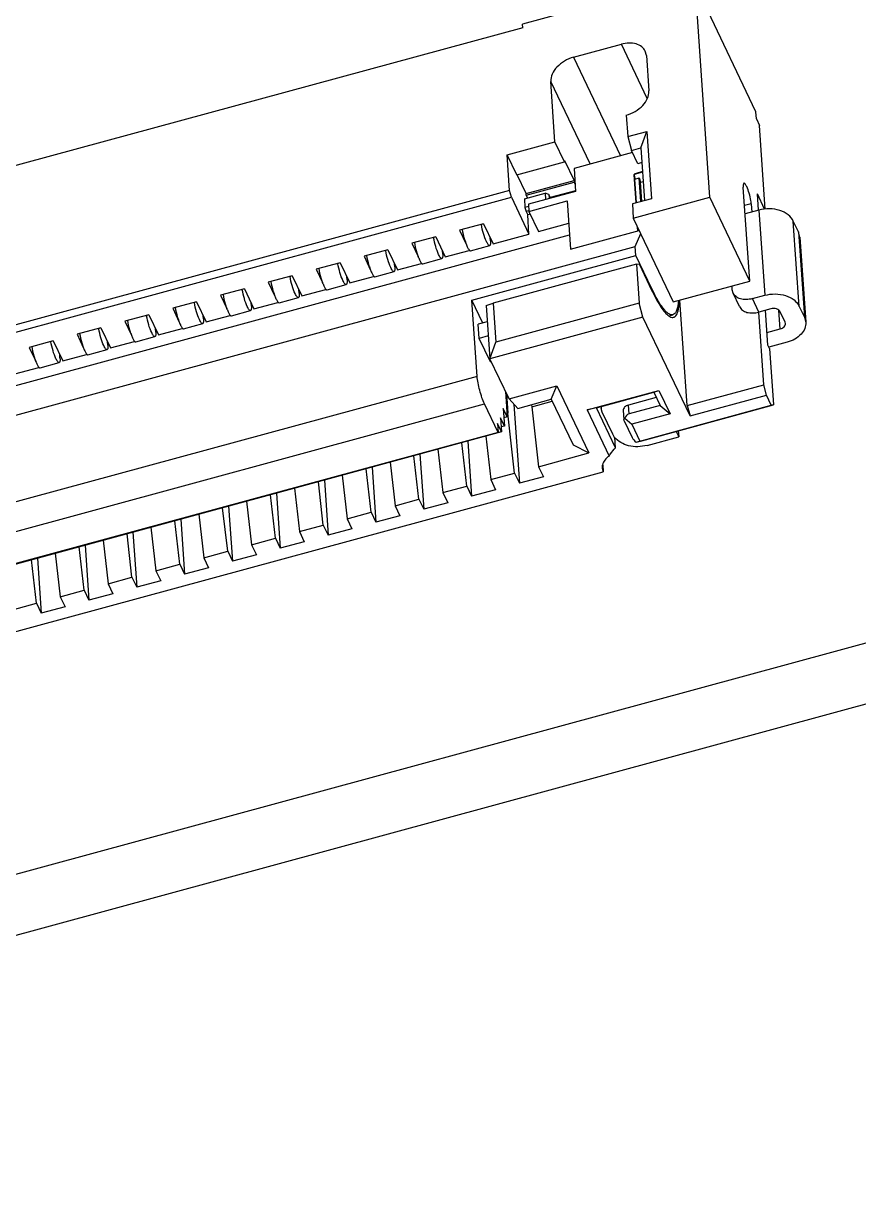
# Model space of a CAD drawing. Header units: millimetres. Extents: x 0 to 594, y 0 to 420.
# Drawn here: x 510.25 to 518.52, y 300.48 to 311.98 of the extents above; entities that cross this region are included whole.
import ezdxf

# ---------------------------------------------------------------- set-up
doc = ezdxf.new("R2010")
doc.units = ezdxf.units.MM
doc.header["$LTSCALE"] = 32.67
doc.layers.get('0').update_dxf_attribs({"linetype": 'CONTINUOUS'})

msp = doc.modelspace()

# ---------------------------------------------------------------- linework, layer by layer
at = {"color": 7, "linetype": 'CONTINUOUS'}
for p, q in [((516.897, 312.43), (515.192, 311.966)), ((517.047, 310.252), (516.897, 312.43)), ((517.503, 311.099), (516.997, 312.16)), ((515.194, 311.931), (504.773, 309.098)), ((515.194, 311.931), (515.192, 311.966)), ((515.697, 311.638), (516.171, 311.767)), ((516.427, 311.229), (516.171, 311.767)), ((516.42, 311.656), (516.408, 311.699)), ((515.697, 311.638), (516.162, 310.663)), ((516.42, 311.656), (516.444, 311.305)), ((515.862, 310.582), (515.472, 311.398)), ((515.513, 310.801), (515.472, 311.398)), ((517.508, 311.029), (517.503, 311.099)), ((516.219, 311.065), (516.234, 310.854)), ((517.508, 311.029), (517.539, 310.962)), ((516.234, 310.854), (516.423, 310.905)), ((516.234, 310.854), (516.27, 310.717)), ((516.365, 310.743), (516.423, 310.905)), ((516.423, 310.905), (516.469, 310.238)), ((517.596, 310.136), (517.539, 310.962)), ((515.04, 310.672), (515.513, 310.801)), ((515.608, 310.602), (515.513, 310.801)), ((516.27, 310.717), (516.365, 310.743)), ((516.365, 310.743), (516.401, 310.219)), ((515.135, 310.473), (515.04, 310.672)), ((515.064, 310.321), (515.04, 310.672)), ((516.28, 310.695), (515.702, 310.538)), ((516.333, 310.585), (516.27, 310.717)), ((515.135, 310.473), (515.608, 310.602)), ((515.607, 310.616), (515.702, 310.417)), ((515.607, 310.616), (515.608, 310.602)), ((515.702, 310.538), (515.718, 310.31)), ((516.375, 310.596), (516.333, 310.585)), ((515.228, 310.289), (515.139, 310.476)), ((515.228, 310.289), (515.702, 310.417)), ((515.229, 310.274), (515.703, 310.403)), ((515.702, 310.417), (515.703, 310.403)), ((515.713, 310.383), (515.703, 310.403)), ((516.381, 310.502), (516.296, 310.479)), ((516.296, 310.482), (516.296, 310.479)), ((516.316, 310.196), (516.296, 310.479)), ((516.305, 310.433), (516.348, 310.445)), ((516.321, 310.198), (516.305, 310.433)), ((516.365, 310.21), (516.348, 310.445)), ((516.359, 310.403), (516.388, 310.41)), ((516.373, 310.212), (516.359, 310.403)), ((515.064, 310.321), (505.116, 307.617)), ((515.082, 310.253), (515.064, 310.321)), ((515.21, 310.236), (515.415, 310.292)), ((515.229, 310.274), (515.228, 310.289)), ((515.718, 310.31), (515.251, 310.183)), ((515.452, 310.279), (515.415, 310.292)), ((515.415, 310.292), (515.419, 310.229)), ((515.468, 310.246), (515.452, 310.279)), ((515.452, 310.279), (515.455, 310.239)), ((515.716, 310.317), (515.467, 310.25)), ((517.443, 309.423), (517.378, 310.353)), ((517.59, 310.135), (517.518, 310.285)), ((517.53, 310.125), (517.518, 310.285)), ((505.135, 307.549), (515.082, 310.253)), ((515.082, 310.253), (515.256, 309.888)), ((515.21, 310.236), (515.216, 310.152)), ((515.243, 310.245), (515.229, 310.274)), ((515.251, 310.183), (515.256, 310.113)), ((515.256, 310.113), (515.635, 310.216)), ((515.468, 310.246), (515.469, 310.242)), ((515.635, 310.216), (515.668, 309.738)), ((516.469, 310.238), (516.28, 310.186)), ((516.28, 310.186), (516.289, 310.046)), ((516.289, 310.046), (517.047, 310.252)), ((517.443, 309.423), (517.047, 310.252)), ((517.458, 310.188), (517.391, 310.17)), ((517.458, 310.188), (517.463, 310.106)), ((515.253, 310.162), (515.216, 310.152)), ((515.216, 310.152), (515.227, 310.111)), ((515.254, 310.118), (515.227, 310.111)), ((515.227, 310.111), (515.243, 310.078)), ((515.269, 310.085), (515.243, 310.078)), ((515.256, 309.888), (515.243, 310.078)), ((515.256, 310.113), (515.351, 309.914)), ((517.533, 310.125), (517.397, 310.088)), ((517.533, 310.125), (517.591, 309.282)), ((514.806, 309.99), (514.569, 309.926)), ((514.806, 309.99), (514.901, 309.791)), ((515.351, 309.914), (515.65, 309.995)), ((516.289, 310.046), (516.685, 309.217)), ((516.335, 309.919), (516.332, 309.956)), ((516.34, 309.919), (516.338, 309.943)), ((517.925, 309.91), (517.874, 310.016)), ((517.933, 309.173), (517.874, 310.016)), ((501.084, 301.084), (533.6, 309.922)), ((505.222, 307.045), (515.658, 309.882)), ((514.332, 309.862), (514.095, 309.797)), ((514.332, 309.862), (514.427, 309.663)), ((514.569, 309.926), (514.632, 309.795)), ((514.875, 309.82), (514.873, 309.851)), ((514.901, 309.791), (515.256, 309.888)), ((515.668, 309.738), (516.348, 309.923)), ((516.309, 309.765), (516.362, 309.893)), ((517.939, 309.859), (517.925, 309.91)), ((517.925, 309.91), (517.983, 309.067)), ((517.939, 309.859), (517.997, 309.016)), ((503.993, 306.417), (516.309, 309.765)), ((513.859, 309.733), (513.622, 309.669)), ((513.859, 309.733), (513.953, 309.534)), ((514.095, 309.797), (514.158, 309.666)), ((514.401, 309.691), (514.399, 309.722)), ((514.427, 309.663), (514.664, 309.727)), ((514.677, 309.723), (514.867, 309.775)), ((516.315, 309.677), (516.309, 309.765)), ((513.385, 309.604), (513.148, 309.54)), ((513.385, 309.604), (513.48, 309.405)), ((513.622, 309.669), (513.684, 309.537)), ((513.927, 309.563), (513.925, 309.593)), ((513.953, 309.534), (514.19, 309.598)), ((514.203, 309.595), (514.393, 309.646)), ((514.69, 309.235), (516.315, 309.677)), ((516.321, 309.589), (514.9, 309.203)), ((516.473, 309.345), (516.315, 309.677)), ((516.321, 309.589), (516.348, 309.593)), ((516.321, 309.589), (516.348, 309.203)), ((516.348, 309.593), (516.474, 309.328)), ((512.911, 309.475), (512.674, 309.411)), ((512.911, 309.475), (513.006, 309.276)), ((513.148, 309.54), (513.211, 309.409)), ((513.73, 309.466), (513.919, 309.517)), ((501.081, 300.479), (533.855, 309.387)), ((512.674, 309.411), (512.737, 309.28)), ((513.256, 309.337), (513.446, 309.389)), ((513.454, 309.434), (513.452, 309.464)), ((513.48, 309.405), (513.717, 309.47)), ((516.685, 309.217), (517.443, 309.423)), ((517.269, 309.338), (517.267, 309.375)), ((512.437, 309.347), (512.201, 309.282)), ((512.201, 309.282), (512.263, 309.151)), ((512.437, 309.347), (512.532, 309.148)), ((512.782, 309.208), (512.972, 309.26)), ((512.98, 309.305), (512.978, 309.336)), ((513.006, 309.276), (513.243, 309.341)), ((516.473, 309.345), (516.467, 309.344)), ((517.278, 309.303), (517.269, 309.338)), ((517.341, 309.171), (517.278, 309.303)), ((517.468, 309.249), (517.591, 309.282)), ((517.532, 309.116), (517.468, 309.249)), ((511.964, 309.218), (511.727, 309.154)), ((511.727, 309.154), (511.789, 309.022)), ((511.964, 309.218), (512.059, 309.019)), ((512.309, 309.08), (512.498, 309.131)), ((512.506, 309.176), (512.504, 309.207)), ((512.532, 309.148), (512.769, 309.212)), ((514.798, 309.008), (514.69, 309.235)), ((514.742, 308.48), (514.69, 309.235)), ((514.832, 309.181), (514.9, 309.203)), ((514.832, 309.181), (514.868, 308.654)), ((514.9, 309.203), (514.926, 308.817)), ((516.348, 309.203), (514.926, 308.817)), ((516.384, 309.066), (516.348, 309.203)), ((516.823, 308.19), (516.751, 309.235)), ((517.65, 309.148), (517.532, 309.116)), ((517.622, 308.789), (517.598, 309.134)), ((517.745, 308.949), (517.732, 309.133)), ((517.933, 309.173), (517.983, 309.067)), ((511.49, 309.089), (511.253, 309.025)), ((511.253, 309.025), (511.316, 308.894)), ((511.49, 309.089), (511.585, 308.89)), ((512.033, 309.048), (512.03, 309.078)), ((512.059, 309.019), (512.296, 309.083)), ((514.843, 309.021), (514.754, 308.996)), ((516.384, 309.066), (514.868, 308.654)), ((516.851, 308.088), (516.384, 309.066)), ((516.641, 309.078), (516.681, 309.089)), ((517.581, 308.396), (517.532, 309.116)), ((517.792, 309.018), (517.745, 309.118)), ((517.796, 309.004), (517.792, 309.018)), ((517.983, 309.067), (517.997, 309.016)), ((511.016, 308.96), (510.78, 308.896)), ((511.016, 308.96), (511.111, 308.761)), ((511.559, 308.919), (511.557, 308.949)), ((511.585, 308.89), (511.822, 308.954)), ((511.835, 308.951), (512.024, 309.002)), ((514.764, 308.856), (514.754, 308.996)), ((517.613, 308.914), (517.745, 308.949)), ((510.543, 308.832), (510.306, 308.767)), ((510.543, 308.832), (510.638, 308.633)), ((510.78, 308.896), (510.842, 308.765)), ((511.085, 308.79), (511.083, 308.821)), ((511.111, 308.761), (511.348, 308.826)), ((511.361, 308.822), (511.551, 308.874)), ((514.853, 308.88), (514.764, 308.856)), ((514.874, 308.624), (514.764, 308.856)), ((514.868, 308.654), (514.926, 308.817)), ((517.638, 308.756), (517.622, 308.789)), ((517.813, 308.818), (517.631, 308.769)), ((510.306, 308.767), (510.368, 308.636)), ((510.611, 308.661), (510.609, 308.692)), ((510.638, 308.633), (510.874, 308.697)), ((510.888, 308.693), (511.077, 308.745)), ((517.638, 308.756), (517.676, 308.197)), ((510.164, 308.504), (510.401, 308.568)), ((510.414, 308.565), (510.603, 308.616)), ((515.058, 308.256), (514.868, 308.654)), ((514.874, 308.624), (514.882, 308.626)), ((514.742, 308.48), (505.676, 306.016)), ((515.023, 308.329), (515.04, 308.08)), ((515.058, 308.256), (515.532, 308.385)), ((515.477, 308.253), (515.532, 308.385)), ((515.532, 308.385), (515.848, 307.722)), ((515.832, 308.148), (516.543, 308.341)), ((515.923, 308.17), (516.492, 308.325)), ((516.492, 308.325), (516.543, 308.341)), ((516.492, 308.325), (516.555, 308.192)), ((516.543, 308.341), (516.653, 308.109)), ((516.823, 308.19), (517.581, 308.396)), ((517.609, 308.294), (517.581, 308.396)), ((515.032, 308.31), (515.046, 308.115)), ((515.058, 308.256), (515.146, 308.163)), ((515.146, 308.163), (515.477, 308.253)), ((515.283, 308.18), (515.486, 308.235)), ((515.477, 308.253), (515.692, 307.802)), ((516.517, 308.271), (516.241, 308.196)), ((516.851, 308.088), (517.609, 308.294)), ((517.656, 308.194), (517.609, 308.294)), ((505.749, 305.743), (514.815, 308.207)), ((514.95, 307.925), (514.815, 308.207)), ((515.04, 308.08), (515.001, 308.163)), ((515.001, 308.163), (515.013, 307.988)), ((515.038, 308.113), (515.046, 308.115)), ((515.114, 307.522), (515.046, 308.115)), ((515.107, 308.203), (515.161, 307.422)), ((515.281, 308.199), (515.283, 308.18)), ((515.283, 308.18), (515.351, 307.586)), ((515.923, 308.17), (515.832, 308.148)), ((515.832, 308.148), (516.05, 307.691)), ((516.113, 307.772), (515.923, 308.17)), ((515.98, 308.125), (515.97, 308.163)), ((516.085, 307.907), (515.98, 308.125)), ((516.19, 308.141), (516.196, 308.052)), ((516.247, 308.108), (516.241, 308.196)), ((516.555, 308.192), (516.247, 308.108)), ((516.653, 308.109), (516.274, 308.006)), ((516.353, 307.84), (517.656, 308.194)), ((516.373, 307.843), (517.676, 308.197)), ((516.555, 308.192), (516.653, 308.109)), ((516.823, 308.19), (516.851, 308.088)), ((517.676, 308.197), (517.656, 308.194)), ((514.983, 307.93), (514.944, 308.013)), ((514.944, 308.013), (514.95, 307.925)), ((515.013, 307.988), (514.973, 308.071)), ((514.973, 308.071), (514.983, 307.93)), ((515.013, 307.988), (514.98, 307.979)), ((515.04, 308.08), (515.007, 308.071)), ((516.2, 308.039), (516.196, 308.052)), ((516.2, 308.039), (516.279, 307.874)), ((516.205, 308.065), (516.274, 308.006)), ((516.274, 308.006), (516.353, 307.84)), ((514.95, 307.925), (505.883, 305.461)), ((514.983, 307.93), (505.917, 305.466)), ((514.828, 307.888), (514.877, 307.458)), ((516.113, 307.772), (516.106, 307.877)), ((516.426, 307.797), (516.739, 307.882)), ((516.713, 307.935), (516.739, 307.882)), ((516.735, 307.941), (516.739, 307.882)), ((514.354, 307.759), (514.403, 307.329)), ((514.64, 307.393), (514.591, 307.823)), ((514.65, 307.839), (514.688, 307.294)), ((515.692, 307.802), (515.848, 307.722)), ((516.317, 307.829), (516.353, 307.84)), ((514.166, 307.264), (514.117, 307.695)), ((514.176, 307.711), (514.214, 307.165)), ((515.351, 307.586), (515.848, 307.722)), ((505.664, 304.728), (515.99, 307.535)), ((513.693, 307.136), (513.643, 307.566)), ((513.703, 307.582), (513.74, 307.036)), ((513.88, 307.63), (513.93, 307.2)), ((514.877, 307.458), (515.114, 307.522)), ((515.114, 307.522), (515.161, 307.422)), ((515.351, 307.586), (515.398, 307.487)), ((515.98, 307.573), (515.99, 307.535)), ((515.986, 307.606), (515.99, 307.535)), ((513.219, 307.007), (513.17, 307.437)), ((513.229, 307.453), (513.267, 306.907)), ((513.407, 307.501), (513.456, 307.071)), ((514.877, 307.458), (514.924, 307.358)), ((515.398, 307.487), (515.161, 307.422)), ((512.745, 306.878), (512.696, 307.308)), ((512.755, 307.324), (512.793, 306.779)), ((512.933, 307.373), (512.982, 306.943)), ((514.403, 307.329), (514.64, 307.393)), ((514.403, 307.329), (514.451, 307.229)), ((514.64, 307.393), (514.688, 307.294)), ((514.924, 307.358), (514.688, 307.294)), ((512.272, 306.749), (512.222, 307.18)), ((512.281, 307.196), (512.319, 306.65)), ((512.459, 307.244), (512.509, 306.814)), ((513.93, 307.2), (514.166, 307.264)), ((513.93, 307.2), (513.977, 307.101)), ((514.166, 307.264), (514.214, 307.165)), ((514.451, 307.229), (514.214, 307.165)), ((511.808, 307.067), (511.845, 306.521)), ((511.986, 307.115), (512.035, 306.685)), ((513.456, 307.071), (513.693, 307.136)), ((513.456, 307.071), (513.503, 306.972)), ((513.693, 307.136), (513.74, 307.036)), ((513.977, 307.101), (513.74, 307.036)), ((511.512, 306.986), (511.561, 306.556)), ((511.798, 306.621), (511.749, 307.051)), ((512.982, 306.943), (513.219, 307.007)), ((513.219, 307.007), (513.267, 306.907)), ((513.503, 306.972), (513.267, 306.907)), ((511.038, 306.858), (511.087, 306.428)), ((511.324, 306.492), (511.275, 306.922)), ((511.334, 306.938), (511.372, 306.392)), ((512.509, 306.814), (512.745, 306.878)), ((512.745, 306.878), (512.793, 306.779)), ((513.03, 306.843), (512.793, 306.779)), ((512.982, 306.943), (513.03, 306.843)), ((510.564, 306.729), (510.614, 306.299)), ((510.851, 306.363), (510.801, 306.793)), ((510.86, 306.809), (510.898, 306.264)), ((512.035, 306.685), (512.272, 306.749)), ((512.272, 306.749), (512.319, 306.65)), ((512.556, 306.714), (512.319, 306.65)), ((512.509, 306.814), (512.556, 306.714)), ((510.377, 306.234), (510.328, 306.665)), ((510.387, 306.681), (510.424, 306.135)), ((511.561, 306.556), (511.798, 306.621)), ((511.798, 306.621), (511.845, 306.521)), ((512.035, 306.685), (512.082, 306.586)), ((511.087, 306.428), (511.324, 306.492)), ((511.324, 306.492), (511.372, 306.392)), ((511.561, 306.556), (511.609, 306.457)), ((512.082, 306.586), (511.845, 306.521)), ((511.087, 306.428), (511.135, 306.328)), ((511.609, 306.457), (511.372, 306.392)), ((510.614, 306.299), (510.851, 306.363)), ((510.614, 306.299), (510.661, 306.199)), ((510.851, 306.363), (510.898, 306.264)), ((511.135, 306.328), (510.898, 306.264)), ((510.14, 306.17), (510.377, 306.234)), ((510.377, 306.234), (510.424, 306.135)), ((510.661, 306.199), (510.424, 306.135))]:
    msp.add_line(p, q, dxfattribs=at)
for centre, radius, start, end in [((517.005, 310.594), 0.673, 192.8014, 196.5133), ((515.311, 310.068), 0.533, 189.0237, 189.3679), ((514.837, 309.94), 0.533, 189.0237, 189.3679), ((514.363, 309.811), 0.533, 189.0237, 189.3679), ((513.89, 309.682), 0.533, 189.0237, 189.3679), ((513.416, 309.553), 0.533, 189.0237, 189.3679), ((512.942, 309.425), 0.533, 189.0237, 189.3679), ((518.243, 310.189), 1.961, 205.4923, 206.0037), ((512.468, 309.296), 0.533, 189.0237, 189.3679), ((511.995, 309.167), 0.533, 189.0237, 189.3679), ((511.521, 309.038), 0.533, 189.0237, 189.3679), ((511.047, 308.91), 0.533, 189.0237, 189.3679), ((516.072, 308.17), 0.102, 172.1802, 183.881)]:
    msp.add_arc(centre, radius, start, end, dxfattribs=at)
for centre, major_axis, ratio, start_param, end_param in [((516.274, 308.006), (-0.027, 0.103), 0.694373, 0.005873, 0.791271), ((516.274, 308.006), (0.0762, -0.0542), 0.334068, 2.897076, 3.409921), ((516.353, 307.84), (0.0762, -0.0542), 0.334068, -2.600711, -1.815313), ((516.353, 307.84), (0.0738, 0.0194), 0.030864, -2.088738, -1.30334)]:
    msp.add_ellipse(centre, major_axis=major_axis, ratio=ratio, start_param=start_param, end_param=end_param, dxfattribs=at)
for points, knots in [([(516.408, 311.699), (516.4, 311.716), (516.374, 311.747), (516.315, 311.774), (516.245, 311.782), (516.196, 311.774), (516.171, 311.767)], [0, 0, 0, 0, 0.210715, 0.443762, 0.708339, 1, 1, 1, 1]), ([(515.697, 311.638), (515.666, 311.63), (515.606, 311.604), (515.532, 311.547), (515.482, 311.477), (515.47, 311.423), (515.472, 311.398)], [0, 0, 0, 0, 0.277711, 0.547812, 0.790951, 1, 1, 1, 1]), ([(516.219, 311.065), (516.25, 311.073), (516.31, 311.099), (516.384, 311.156), (516.434, 311.226), (516.445, 311.28), (516.444, 311.305)], [0, 0, 0, 0, 0.277711, 0.547812, 0.790951, 1, 1, 1, 1]), ([(516.296, 310.479), (516.297, 310.475), (516.299, 310.46), (516.302, 310.445), (516.305, 310.433)], [0, 0, 0, 0, 0.233405, 1, 1, 1, 1]), ([(517.385, 310.391), (517.384, 310.391), (517.38, 310.387), (517.379, 310.379), (517.378, 310.367), (517.378, 310.358), (517.378, 310.353)], [0, 0, 0, 0, 0.126552, 0.327291, 0.619982, 1, 1, 1, 1]), ([(517.412, 310.358), (517.41, 310.363), (517.405, 310.372), (517.398, 310.383), (517.392, 310.39), (517.387, 310.392), (517.385, 310.391)], [0, 0, 0, 0, 0.382025, 0.676439, 0.876988, 1, 1, 1, 1]), ([(517.454, 310.219), (517.45, 310.244), (517.438, 310.291), (517.422, 310.337), (517.412, 310.358)], [0, 0, 0, 0, 0.521075, 1, 1, 1, 1]), ([(517.458, 310.188), (517.457, 310.19), (517.457, 310.2), (517.455, 310.211), (517.454, 310.219)], [0, 0, 0, 0, 0.227542, 1, 1, 1, 1]), ([(517.874, 310.016), (517.863, 310.041), (517.823, 310.086), (517.738, 310.128), (517.637, 310.143), (517.567, 310.135), (517.533, 310.125)], [0, 0, 0, 0, 0.213744, 0.45782, 0.725766, 1, 1, 1, 1]), ([(514.594, 309.933), (514.599, 309.903), (514.61, 309.858), (514.629, 309.801), (514.639, 309.775), (514.645, 309.763)], [0, 0, 0, 0, 0.519384, 0.777221, 1, 1, 1, 1]), ([(514.835, 309.814), (514.823, 309.839), (514.803, 309.895), (514.789, 309.952), (514.784, 309.982)], [0, 0, 0, 0, 0.478927, 1, 1, 1, 1]), ([(514.361, 309.685), (514.349, 309.711), (514.33, 309.766), (514.316, 309.823), (514.311, 309.853)], [0, 0, 0, 0, 0.478927, 1, 1, 1, 1]), ([(514.875, 309.82), (514.875, 309.814), (514.876, 309.803), (514.875, 309.789), (514.872, 309.78), (514.869, 309.775), (514.867, 309.775)], [0, 0, 0, 0, 0.380018, 0.672709, 0.873448, 1, 1, 1, 1]), ([(513.887, 309.557), (513.875, 309.582), (513.856, 309.637), (513.842, 309.694), (513.837, 309.724)], [0, 0, 0, 0, 0.478927, 1, 1, 1, 1]), ([(514.121, 309.804), (514.126, 309.774), (514.136, 309.729), (514.155, 309.672), (514.166, 309.646), (514.171, 309.634)], [0, 0, 0, 0, 0.519384, 0.777221, 1, 1, 1, 1]), ([(514.645, 309.763), (514.649, 309.754), (514.655, 309.742), (514.665, 309.73), (514.669, 309.726), (514.672, 309.724)], [0, 0, 0, 0, 0.622923, 0.842741, 1, 1, 1, 1]), ([(514.672, 309.724), (514.672, 309.724), (514.674, 309.723), (514.676, 309.723), (514.677, 309.723)], [0, 0, 0, 0, 0.288185, 1, 1, 1, 1]), ([(514.867, 309.775), (514.865, 309.774), (514.859, 309.777), (514.851, 309.785), (514.843, 309.798), (514.837, 309.808), (514.835, 309.814)], [0, 0, 0, 0, 0.123012, 0.323561, 0.617976, 1, 1, 1, 1]), ([(513.413, 309.428), (513.401, 309.453), (513.382, 309.509), (513.368, 309.565), (513.363, 309.595)], [0, 0, 0, 0, 0.478927, 1, 1, 1, 1]), ([(513.647, 309.676), (513.652, 309.645), (513.663, 309.6), (513.681, 309.544), (513.692, 309.517), (513.698, 309.505)], [0, 0, 0, 0, 0.519384, 0.777221, 1, 1, 1, 1]), ([(514.171, 309.634), (514.176, 309.625), (514.182, 309.613), (514.191, 309.601), (514.196, 309.597), (514.198, 309.596)], [0, 0, 0, 0, 0.622923, 0.842741, 1, 1, 1, 1]), ([(514.198, 309.596), (514.198, 309.595), (514.2, 309.595), (514.202, 309.594), (514.203, 309.595)], [0, 0, 0, 0, 0.288185, 1, 1, 1, 1]), ([(514.393, 309.646), (514.391, 309.646), (514.385, 309.648), (514.378, 309.656), (514.369, 309.669), (514.364, 309.679), (514.361, 309.685)], [0, 0, 0, 0, 0.123012, 0.323561, 0.617976, 1, 1, 1, 1]), ([(514.401, 309.691), (514.401, 309.685), (514.402, 309.675), (514.401, 309.661), (514.399, 309.651), (514.395, 309.647), (514.393, 309.646)], [0, 0, 0, 0, 0.380018, 0.672709, 0.873448, 1, 1, 1, 1]), ([(513.173, 309.547), (513.178, 309.516), (513.189, 309.471), (513.208, 309.415), (513.218, 309.388), (513.224, 309.376)], [0, 0, 0, 0, 0.519384, 0.777221, 1, 1, 1, 1]), ([(513.698, 309.505), (513.702, 309.496), (513.708, 309.485), (513.718, 309.472), (513.722, 309.468), (513.724, 309.467)], [0, 0, 0, 0, 0.622923, 0.842741, 1, 1, 1, 1]), ([(513.919, 309.517), (513.917, 309.517), (513.911, 309.519), (513.904, 309.527), (513.895, 309.54), (513.89, 309.551), (513.887, 309.557)], [0, 0, 0, 0, 0.123012, 0.323561, 0.617976, 1, 1, 1, 1]), ([(513.927, 309.563), (513.928, 309.557), (513.928, 309.546), (513.927, 309.532), (513.925, 309.522), (513.921, 309.518), (513.919, 309.517)], [0, 0, 0, 0, 0.380018, 0.672709, 0.873448, 1, 1, 1, 1]), ([(512.7, 309.418), (512.705, 309.388), (512.715, 309.343), (512.734, 309.286), (512.745, 309.26), (512.75, 309.248)], [0, 0, 0, 0, 0.519384, 0.777221, 1, 1, 1, 1]), ([(512.94, 309.299), (512.928, 309.324), (512.908, 309.38), (512.895, 309.437), (512.89, 309.467)], [0, 0, 0, 0, 0.478927, 1, 1, 1, 1]), ([(513.224, 309.376), (513.228, 309.368), (513.234, 309.356), (513.244, 309.343), (513.248, 309.339), (513.251, 309.338)], [0, 0, 0, 0, 0.622923, 0.842741, 1, 1, 1, 1]), ([(513.446, 309.389), (513.443, 309.388), (513.437, 309.39), (513.43, 309.398), (513.422, 309.411), (513.416, 309.422), (513.413, 309.428)], [0, 0, 0, 0, 0.123012, 0.323561, 0.617976, 1, 1, 1, 1]), ([(513.454, 309.434), (513.454, 309.428), (513.455, 309.417), (513.453, 309.403), (513.451, 309.394), (513.448, 309.389), (513.446, 309.389)], [0, 0, 0, 0, 0.380018, 0.672709, 0.873448, 1, 1, 1, 1]), ([(513.724, 309.467), (513.725, 309.467), (513.726, 309.466), (513.728, 309.465), (513.73, 309.466)], [0, 0, 0, 0, 0.288185, 1, 1, 1, 1]), ([(512.226, 309.289), (512.231, 309.259), (512.242, 309.214), (512.26, 309.157), (512.271, 309.131), (512.277, 309.119)], [0, 0, 0, 0, 0.519384, 0.777221, 1, 1, 1, 1]), ([(512.466, 309.17), (512.454, 309.196), (512.435, 309.251), (512.421, 309.308), (512.416, 309.338)], [0, 0, 0, 0, 0.478927, 1, 1, 1, 1]), ([(512.75, 309.248), (512.755, 309.239), (512.761, 309.227), (512.77, 309.215), (512.775, 309.21), (512.777, 309.209)], [0, 0, 0, 0, 0.622923, 0.842741, 1, 1, 1, 1]), ([(512.972, 309.26), (512.97, 309.259), (512.964, 309.262), (512.957, 309.27), (512.948, 309.283), (512.943, 309.293), (512.94, 309.299)], [0, 0, 0, 0, 0.123012, 0.323561, 0.617976, 1, 1, 1, 1]), ([(512.98, 309.305), (512.98, 309.299), (512.981, 309.288), (512.98, 309.274), (512.978, 309.265), (512.974, 309.26), (512.972, 309.26)], [0, 0, 0, 0, 0.380018, 0.672709, 0.873448, 1, 1, 1, 1]), ([(513.251, 309.338), (513.251, 309.338), (513.253, 309.337), (513.255, 309.337), (513.256, 309.337)], [0, 0, 0, 0, 0.288185, 1, 1, 1, 1]), ([(516.474, 309.328), (516.489, 309.298), (516.516, 309.243), (516.559, 309.17), (516.599, 309.116), (516.627, 309.088), (516.641, 309.078)], [0, 0, 0, 0, 0.331433, 0.610784, 0.83381, 1, 1, 1, 1]), ([(516.681, 309.089), (516.675, 309.088), (516.661, 309.088), (516.639, 309.098), (516.616, 309.117), (516.592, 309.144), (516.565, 309.179), (516.526, 309.241), (516.499, 309.292), (516.481, 309.33)], [0, 0, 0, 0, 0.05738, 0.127124, 0.216289, 0.327746, 0.462343, 0.619898, 1, 1, 1, 1]), ([(517.468, 309.249), (517.448, 309.244), (517.409, 309.237), (517.352, 309.243), (517.306, 309.265), (517.285, 309.29), (517.278, 309.303)], [0, 0, 0, 0, 0.291607, 0.556192, 0.789242, 1, 1, 1, 1]), ([(517.591, 309.282), (517.625, 309.292), (517.695, 309.3), (517.796, 309.285), (517.881, 309.243), (517.921, 309.198), (517.933, 309.173)], [0, 0, 0, 0, 0.274234, 0.54218, 0.786256, 1, 1, 1, 1]), ([(511.752, 309.161), (511.757, 309.13), (511.768, 309.085), (511.786, 309.029), (511.797, 309.002), (511.803, 308.99)], [0, 0, 0, 0, 0.519384, 0.777221, 1, 1, 1, 1]), ([(511.992, 309.042), (511.98, 309.067), (511.961, 309.122), (511.947, 309.179), (511.942, 309.209)], [0, 0, 0, 0, 0.478927, 1, 1, 1, 1]), ([(512.498, 309.131), (512.496, 309.131), (512.49, 309.133), (512.483, 309.141), (512.474, 309.154), (512.469, 309.164), (512.466, 309.17)], [0, 0, 0, 0, 0.123012, 0.323561, 0.617976, 1, 1, 1, 1]), ([(512.506, 309.176), (512.507, 309.17), (512.507, 309.16), (512.506, 309.146), (512.504, 309.136), (512.5, 309.132), (512.498, 309.131)], [0, 0, 0, 0, 0.380018, 0.672709, 0.873448, 1, 1, 1, 1]), ([(512.777, 309.209), (512.777, 309.209), (512.779, 309.208), (512.781, 309.208), (512.782, 309.208)], [0, 0, 0, 0, 0.288185, 1, 1, 1, 1]), ([(516.736, 309.227), (516.734, 309.208), (516.731, 309.176), (516.722, 309.138), (516.711, 309.115), (516.7, 309.1), (516.689, 309.092), (516.681, 309.089)], [0, 0, 0, 0, 0.3573, 0.636095, 0.74785, 0.84336, 1, 1, 1, 1]), ([(516.716, 309.088), (516.72, 309.096), (516.729, 309.114), (516.741, 309.162), (516.744, 309.202), (516.745, 309.231)], [0, 0, 0, 0, 0.181013, 0.406744, 1, 1, 1, 1]), ([(517.341, 309.171), (517.348, 309.157), (517.369, 309.132), (517.416, 309.11), (517.472, 309.105), (517.512, 309.111), (517.532, 309.116)], [0, 0, 0, 0, 0.210759, 0.443809, 0.708393, 1, 1, 1, 1]), ([(517.745, 309.118), (517.741, 309.125), (517.73, 309.138), (517.707, 309.149), (517.679, 309.153), (517.659, 309.151), (517.65, 309.148)], [0, 0, 0, 0, 0.213747, 0.457822, 0.725764, 1, 1, 1, 1]), ([(511.279, 309.032), (511.283, 309.001), (511.294, 308.956), (511.313, 308.9), (511.324, 308.873), (511.329, 308.861)], [0, 0, 0, 0, 0.519384, 0.777221, 1, 1, 1, 1]), ([(511.519, 308.913), (511.507, 308.938), (511.487, 308.993), (511.474, 309.05), (511.469, 309.08)], [0, 0, 0, 0, 0.478927, 1, 1, 1, 1]), ([(512.024, 309.002), (512.022, 309.002), (512.016, 309.004), (512.009, 309.012), (512.001, 309.025), (511.995, 309.036), (511.992, 309.042)], [0, 0, 0, 0, 0.123012, 0.323561, 0.617976, 1, 1, 1, 1]), ([(512.033, 309.048), (512.033, 309.042), (512.033, 309.031), (512.032, 309.017), (512.03, 309.007), (512.026, 309.003), (512.024, 309.002)], [0, 0, 0, 0, 0.380018, 0.672709, 0.873448, 1, 1, 1, 1]), ([(512.277, 309.119), (512.281, 309.11), (512.287, 309.098), (512.296, 309.086), (512.301, 309.082), (512.303, 309.081)], [0, 0, 0, 0, 0.622923, 0.842741, 1, 1, 1, 1]), ([(512.303, 309.081), (512.304, 309.08), (512.305, 309.079), (512.307, 309.079), (512.309, 309.08)], [0, 0, 0, 0, 0.288185, 1, 1, 1, 1]), ([(516.641, 309.078), (516.644, 309.076), (516.654, 309.069), (516.667, 309.065), (516.675, 309.064)], [0, 0, 0, 0, 0.288287, 1, 1, 1, 1]), ([(516.697, 309.069), (516.699, 309.07), (516.706, 309.075), (516.712, 309.082), (516.716, 309.088)], [0, 0, 0, 0, 0.227533, 1, 1, 1, 1]), ([(517.997, 309.016), (517.998, 308.995), (517.991, 308.95), (517.951, 308.892), (517.89, 308.845), (517.84, 308.825), (517.813, 308.818)], [0, 0, 0, 0, 0.21586, 0.450824, 0.713313, 1, 1, 1, 1]), ([(510.805, 308.903), (510.81, 308.873), (510.821, 308.828), (510.839, 308.771), (510.85, 308.745), (510.856, 308.733)], [0, 0, 0, 0, 0.519384, 0.777221, 1, 1, 1, 1]), ([(511.045, 308.784), (511.033, 308.809), (511.014, 308.865), (511, 308.921), (510.995, 308.951)], [0, 0, 0, 0, 0.478927, 1, 1, 1, 1]), ([(511.551, 308.874), (511.549, 308.873), (511.543, 308.875), (511.536, 308.883), (511.527, 308.896), (511.522, 308.907), (511.519, 308.913)], [0, 0, 0, 0, 0.123012, 0.323561, 0.617976, 1, 1, 1, 1]), ([(511.559, 308.919), (511.559, 308.913), (511.56, 308.902), (511.559, 308.888), (511.557, 308.878), (511.553, 308.874), (511.551, 308.874)], [0, 0, 0, 0, 0.380018, 0.672709, 0.873448, 1, 1, 1, 1]), ([(511.803, 308.99), (511.807, 308.981), (511.813, 308.97), (511.823, 308.957), (511.827, 308.953), (511.829, 308.952)], [0, 0, 0, 0, 0.622923, 0.842741, 1, 1, 1, 1]), ([(511.829, 308.952), (511.83, 308.952), (511.832, 308.951), (511.834, 308.95), (511.835, 308.951)], [0, 0, 0, 0, 0.288185, 1, 1, 1, 1]), ([(517.745, 308.949), (517.752, 308.951), (517.766, 308.957), (517.783, 308.97), (517.794, 308.986), (517.796, 308.998), (517.796, 309.004)], [0, 0, 0, 0, 0.286425, 0.549094, 0.783937, 1, 1, 1, 1]), ([(510.571, 308.655), (510.559, 308.681), (510.54, 308.736), (510.526, 308.793), (510.521, 308.823)], [0, 0, 0, 0, 0.478927, 1, 1, 1, 1]), ([(511.077, 308.745), (511.075, 308.744), (511.069, 308.746), (511.062, 308.755), (511.053, 308.768), (511.048, 308.778), (511.045, 308.784)], [0, 0, 0, 0, 0.123012, 0.323561, 0.617976, 1, 1, 1, 1]), ([(511.085, 308.79), (511.086, 308.784), (511.086, 308.773), (511.085, 308.759), (511.083, 308.75), (511.079, 308.745), (511.077, 308.745)], [0, 0, 0, 0, 0.380018, 0.672709, 0.873448, 1, 1, 1, 1]), ([(511.329, 308.861), (511.333, 308.853), (511.34, 308.841), (511.349, 308.828), (511.354, 308.824), (511.356, 308.823)], [0, 0, 0, 0, 0.622923, 0.842741, 1, 1, 1, 1]), ([(511.356, 308.823), (511.356, 308.823), (511.358, 308.822), (511.36, 308.822), (511.361, 308.822)], [0, 0, 0, 0, 0.288185, 1, 1, 1, 1]), ([(510.331, 308.774), (510.336, 308.744), (510.347, 308.699), (510.365, 308.642), (510.376, 308.616), (510.382, 308.604)], [0, 0, 0, 0, 0.519384, 0.777221, 1, 1, 1, 1]), ([(510.856, 308.733), (510.86, 308.724), (510.866, 308.712), (510.875, 308.7), (510.88, 308.695), (510.882, 308.694)], [0, 0, 0, 0, 0.622923, 0.842741, 1, 1, 1, 1]), ([(510.882, 308.694), (510.883, 308.694), (510.884, 308.693), (510.886, 308.693), (510.888, 308.693)], [0, 0, 0, 0, 0.288185, 1, 1, 1, 1]), ([(510.382, 308.604), (510.386, 308.595), (510.392, 308.583), (510.402, 308.571), (510.406, 308.567), (510.408, 308.566)], [0, 0, 0, 0, 0.622923, 0.842741, 1, 1, 1, 1]), ([(510.408, 308.566), (510.409, 308.565), (510.411, 308.564), (510.413, 308.564), (510.414, 308.565)], [0, 0, 0, 0, 0.288185, 1, 1, 1, 1]), ([(510.603, 308.616), (510.601, 308.615), (510.595, 308.618), (510.588, 308.626), (510.58, 308.639), (510.574, 308.649), (510.571, 308.655)], [0, 0, 0, 0, 0.123012, 0.323561, 0.617976, 1, 1, 1, 1]), ([(510.611, 308.661), (510.612, 308.655), (510.612, 308.645), (510.611, 308.631), (510.609, 308.621), (510.605, 308.617), (510.603, 308.616)], [0, 0, 0, 0, 0.380018, 0.672709, 0.873448, 1, 1, 1, 1]), ([(514.815, 308.207), (514.806, 308.227), (514.788, 308.272), (514.767, 308.342), (514.751, 308.412), (514.744, 308.459), (514.742, 308.48)], [0, 0, 0, 0, 0.233705, 0.504552, 0.773022, 1, 1, 1, 1]), ([(516.241, 308.196), (516.233, 308.194), (516.22, 308.189), (516.203, 308.176), (516.192, 308.16), (516.189, 308.147), (516.19, 308.142)], [0, 0, 0, 0, 0.286425, 0.549094, 0.783937, 1, 1, 1, 1]), ([(516.104, 307.876), (516.102, 307.878), (516.095, 307.888), (516.089, 307.898), (516.085, 307.907)], [0, 0, 0, 0, 0.25548, 1, 1, 1, 1]), ([(516.426, 307.797), (516.396, 307.789), (516.334, 307.78), (516.219, 307.792), (516.137, 307.834), (516.104, 307.876)], [0, 0, 0, 0, 0.269714, 0.535934, 1, 1, 1, 1]), ([(516.05, 307.691), (516.055, 307.698), (516.074, 307.727), (516.095, 307.754), (516.113, 307.772)], [0, 0, 0, 0, 0.255351, 1, 1, 1, 1]), ([(516.05, 307.691), (516.034, 307.68), (516.006, 307.656), (515.988, 307.623), (515.984, 307.606)], [0, 0, 0, 0, 0.528851, 1, 1, 1, 1]), ([(515.984, 307.606), (515.983, 307.604), (515.98, 307.593), (515.98, 307.581), (515.98, 307.573)], [0, 0, 0, 0, 0.253143, 1, 1, 1, 1])]:
    msp.add_open_spline(points, degree=3, knots=knots, dxfattribs=at)
for points in [[(516.381, 310.506), (516.353, 310.498), (516.324, 310.49), (516.296, 310.482)], [(516.675, 309.064), (516.68, 309.064), (516.684, 309.064), (516.688, 309.065)], [(516.688, 309.065), (516.691, 309.066), (516.694, 309.067), (516.697, 309.069)]]:
    msp.add_open_spline(points, degree=3, dxfattribs=at)

doc.saveas('drawing.dxf')
